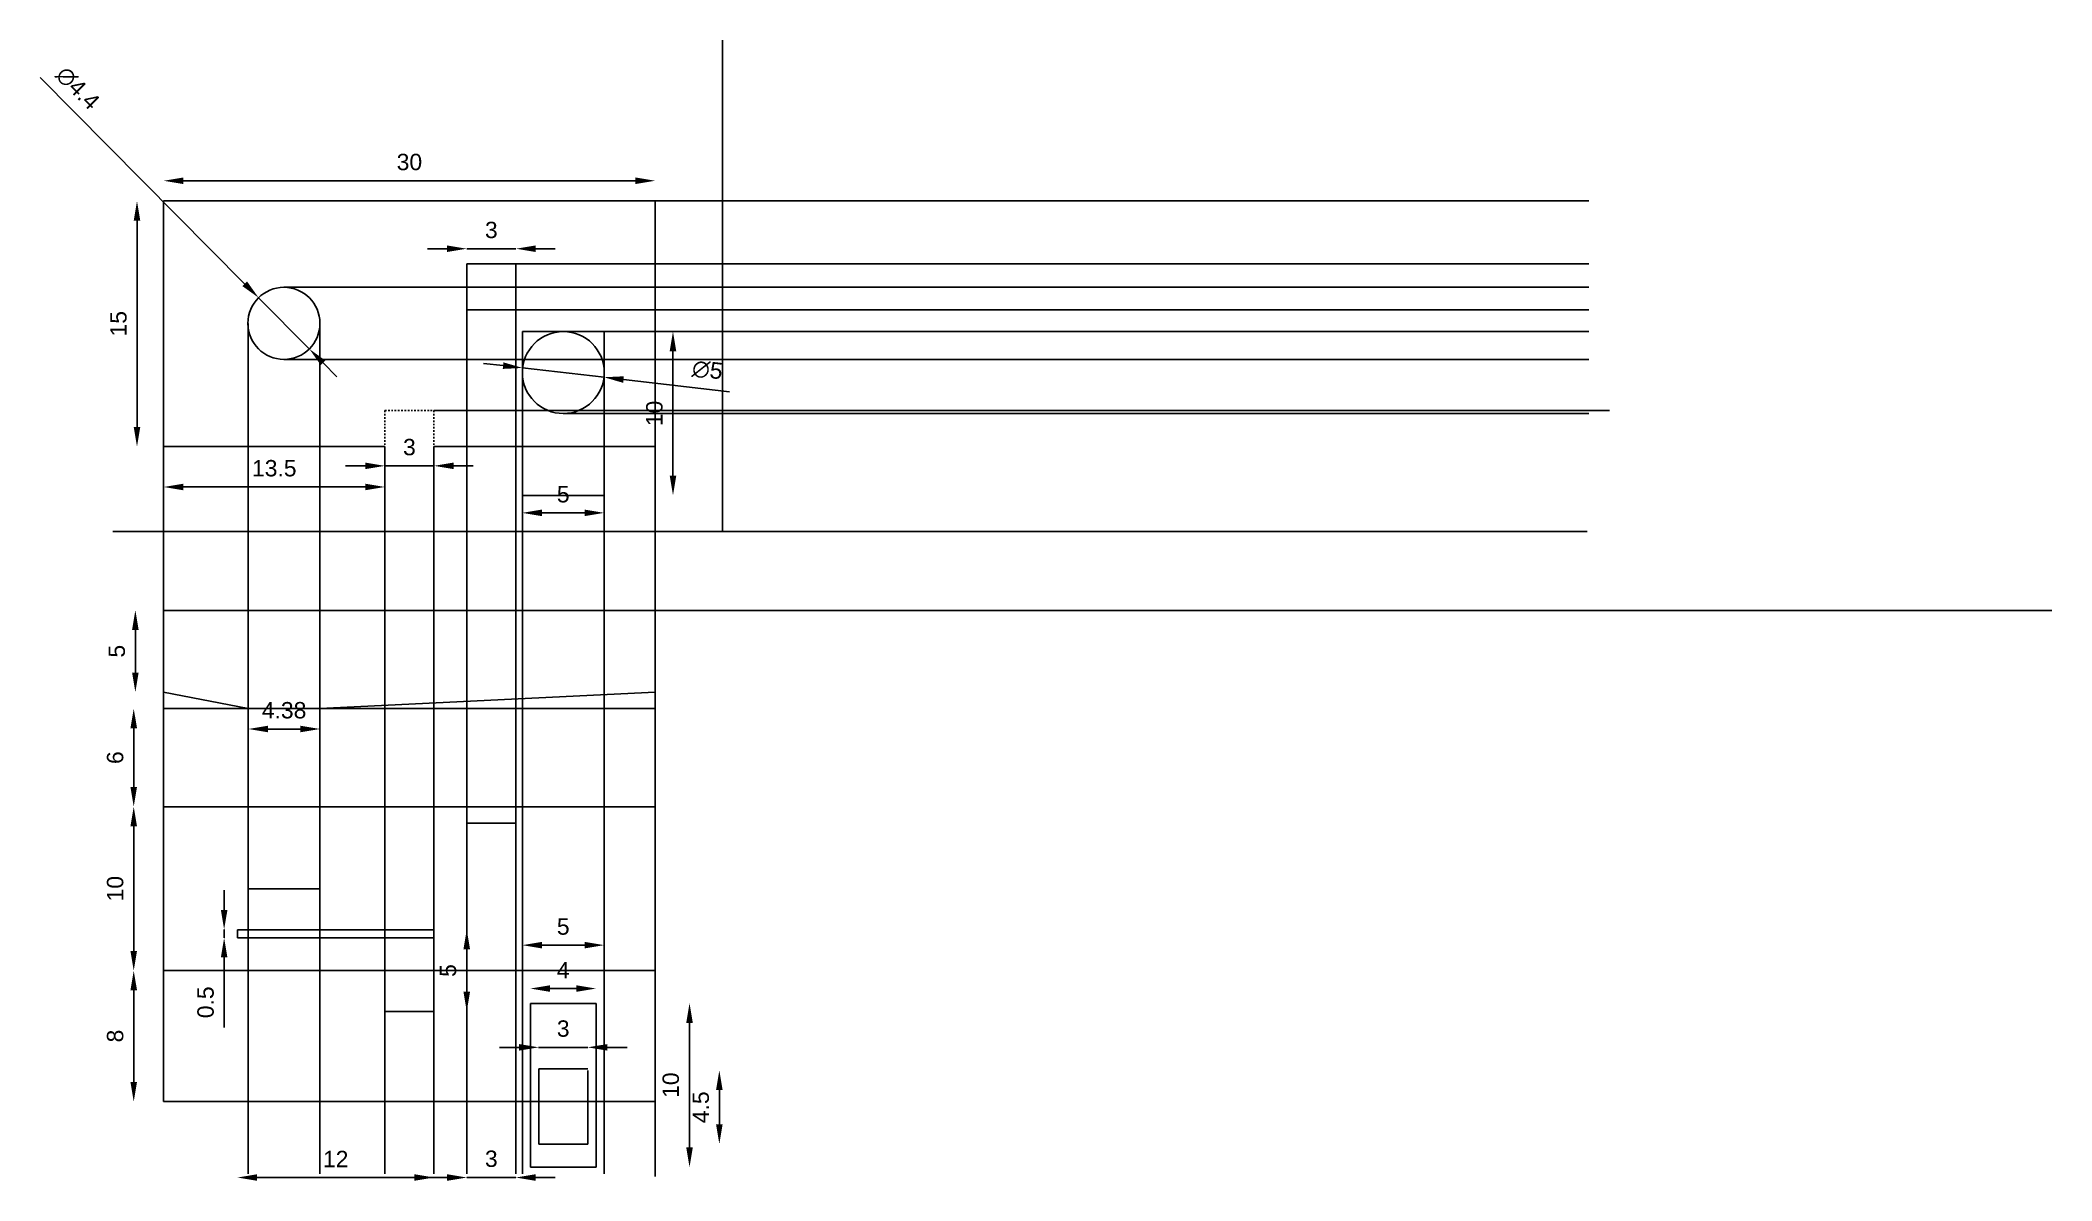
# Model space of a CAD drawing. Header units: centimetres. Extents: x 1987 to 2110, y 2198 to 2267.
import ezdxf

# ---------------------------------------------------------------- set-up
doc = ezdxf.new("R2010")
doc.units = ezdxf.units.CM
doc.linetypes.add('HIDDEN', pattern=[9.525, 6.35, -3.175])
doc.layers.get('Defpoints').update_dxf_attribs({"color": 3})
for name, color, linetype in [('axis', 3, 'Continuous'), ('continous', 7, 'Continuous'), ('hidden', 2, 'HIDDEN'), ('projection', 4, 'Continuous')]:
    doc.layers.add(name, color=color, linetype=linetype)
doc.styles.get("Standard").update_dxf_attribs({"font": 'arial.ttf'})
doc.dimstyles.new('ISO-25', dxfattribs={"dimtxt": 1, "dimasz": 1.2, "dimexe": 1.25, "dimexo": 0.625, "dimtad": 1, "dimdsep": 46, "dimtxsty": 'Standard', "dimcen": 2.5, "dimse1": 1, "dimse2": 1, "dimclrd": 3, "dimclre": 3, "dimadec": 0, "dimazin": 0, "dimtfac": 1, "dimtmove": 0, "dimatfit": 3, "dimfxl": 1, "dimarcsym": 0})

# ---------------------------------------------------------------- blocks, each defined once
blk = doc.blocks.new('*D1')
at = {"layer": 'Defpoints', "color": 3, "lineweight": -2, "transparency": 16777216}
blk.add_line((1992.78, 2256.39), (1992.78, 2243.79), dxfattribs=at)
at = {"layer": 'Defpoints', "color": 0, "transparency": 16777216}
for p in [(1994.41, 2257.59), (1992.78, 2242.59), (1994.41, 2242.59)]:
    blk.add_point(p, dxfattribs=at)
at = {"layer": 'Defpoints', "color": 3, "transparency": 16777216}
for points in [[(1992.58, 2256.39), (1992.98, 2256.39), (1992.78, 2257.59)], [(1992.58, 2243.79), (1992.98, 2243.79), (1992.78, 2242.59)]]:
    blk.add_solid(points, dxfattribs=at)
at = {"layer": 'Defpoints', "color": 0, "transparency": 16777216, "insert": (1991.65, 2250.09), "char_height": 1, "attachment_point": 5, "rotation": 90}
blk.add_mtext('15', dxfattribs=at)
blk = doc.blocks.new('*D2')
at = {"layer": 'Defpoints', "color": 3, "lineweight": -2, "transparency": 16777216}
blk.add_line((1995.61, 2258.82), (2023.21, 2258.82), dxfattribs=at)
at = {"layer": 'Defpoints', "color": 0, "transparency": 16777216}
for p in [(2024.41, 2258.82), (1994.41, 2257.59), (2024.41, 2257.59)]:
    blk.add_point(p, dxfattribs=at)
at = {"layer": 'Defpoints', "color": 3, "transparency": 16777216}
for points in [[(1995.61, 2259.02), (1995.61, 2258.62), (1994.41, 2258.82)], [(2023.21, 2259.02), (2023.21, 2258.62), (2024.41, 2258.82)]]:
    blk.add_solid(points, dxfattribs=at)
at = {"layer": 'Defpoints', "color": 0, "transparency": 16777216, "insert": (2009.41, 2259.96), "char_height": 1, "attachment_point": 5}
blk.add_mtext('30', dxfattribs=at)
blk = doc.blocks.new('*D3')
at = {"layer": 'Defpoints', "color": 3, "lineweight": -2, "transparency": 16777216}
for p, q in [((1986.87, 2265.12), (1999.35, 2252.53)), ((2003.3, 2248.55), (2000.2, 2251.68)), ((2004.14, 2247.7), (2004.98, 2246.85))]:
    blk.add_line(p, q, dxfattribs=at)
at = {"layer": 'Defpoints', "color": 0, "transparency": 16777216}
for p in [(2000.2, 2251.68), (2003.3, 2248.55)]:
    blk.add_point(p, dxfattribs=at)
at = {"layer": 'Defpoints', "color": 3, "transparency": 16777216}
for points in [[(1999.5, 2252.67), (1999.21, 2252.39), (2000.2, 2251.68)], [(2004.28, 2247.84), (2004, 2247.56), (2003.3, 2248.55)]]:
    blk.add_solid(points, dxfattribs=at)
at = {"layer": 'Defpoints', "color": 0, "transparency": 16777216, "insert": (1989.16, 2264.47), "char_height": 1, "attachment_point": 5, "rotation": 314.7423}
blk.add_mtext('∅4.4', dxfattribs=at)
blk = doc.blocks.new('*D4')
at = {"layer": 'Defpoints', "color": 3, "lineweight": -2, "transparency": 16777216}
for p, q in [((2011.71, 2254.67), (2010.51, 2254.67)), ((2012.91, 2254.67), (2015.91, 2254.67)), ((2017.11, 2254.67), (2018.31, 2254.67))]:
    blk.add_line(p, q, dxfattribs=at)
at = {"layer": 'Defpoints', "color": 0, "transparency": 16777216}
for p in [(2015.91, 2254.67), (2012.91, 2253.75), (2015.91, 2253.75)]:
    blk.add_point(p, dxfattribs=at)
at = {"layer": 'Defpoints', "color": 3, "transparency": 16777216}
for points in [[(2011.71, 2254.87), (2011.71, 2254.47), (2012.91, 2254.67)], [(2017.11, 2254.87), (2017.11, 2254.47), (2015.91, 2254.67)]]:
    blk.add_solid(points, dxfattribs=at)
at = {"layer": 'Defpoints', "color": 0, "transparency": 16777216, "insert": (2014.41, 2255.81), "char_height": 1, "attachment_point": 5}
blk.add_mtext('3', dxfattribs=at)
blk = doc.blocks.new('*D5')
at = {"layer": 'Defpoints', "color": 3, "lineweight": -2, "transparency": 16777216}
for p, q in [((2006.71, 2241.41), (2005.51, 2241.41)), ((2007.91, 2241.41), (2010.91, 2241.41)), ((2012.11, 2241.41), (2013.31, 2241.41))]:
    blk.add_line(p, q, dxfattribs=at)
at = {"layer": 'Defpoints', "color": 0, "transparency": 16777216}
for p in [(2007.91, 2242.59), (2010.91, 2242.59), (2010.91, 2241.41)]:
    blk.add_point(p, dxfattribs=at)
at = {"layer": 'Defpoints', "color": 3, "transparency": 16777216}
for points in [[(2006.71, 2241.61), (2006.71, 2241.21), (2007.91, 2241.41)], [(2012.11, 2241.61), (2012.11, 2241.21), (2010.91, 2241.41)]]:
    blk.add_solid(points, dxfattribs=at)
at = {"layer": 'Defpoints', "color": 0, "transparency": 16777216, "insert": (2009.41, 2242.55), "char_height": 1, "attachment_point": 5}
blk.add_mtext('3', dxfattribs=at)
blk = doc.blocks.new('*D6')
at = {"layer": 'Defpoints', "color": 3, "lineweight": -2, "transparency": 16777216}
blk.add_line((2017.5, 2238.54), (2020.1, 2238.54), dxfattribs=at)
at = {"layer": 'Defpoints', "color": 0, "transparency": 16777216}
for p in [(2016.3, 2239.61), (2021.3, 2239.61), (2021.3, 2238.54)]:
    blk.add_point(p, dxfattribs=at)
at = {"layer": 'Defpoints', "color": 3, "transparency": 16777216}
for points in [[(2017.5, 2238.74), (2017.5, 2238.34), (2016.3, 2238.54)], [(2020.1, 2238.74), (2020.1, 2238.34), (2021.3, 2238.54)]]:
    blk.add_solid(points, dxfattribs=at)
at = {"layer": 'Defpoints', "color": 0, "transparency": 16777216, "insert": (2018.8, 2239.67), "char_height": 1, "attachment_point": 5}
blk.add_mtext('5', dxfattribs=at)
blk = doc.blocks.new('*D7')
at = {"layer": 'Defpoints', "color": 3, "lineweight": -2, "transparency": 16777216}
for p, q in [((2015.13, 2247.53), (2013.94, 2247.67)), ((2016.32, 2247.39), (2021.29, 2246.82)), ((2028.96, 2245.93), (2022.48, 2246.68))]:
    blk.add_line(p, q, dxfattribs=at)
at = {"layer": 'Defpoints', "color": 0, "transparency": 16777216}
for p in [(2016.32, 2247.39), (2021.29, 2246.82)]:
    blk.add_point(p, dxfattribs=at)
at = {"layer": 'Defpoints', "color": 3, "transparency": 16777216}
for points in [[(2015.15, 2247.73), (2015.11, 2247.33), (2016.32, 2247.39)], [(2022.5, 2246.88), (2022.46, 2246.48), (2021.29, 2246.82)]]:
    blk.add_solid(points, dxfattribs=at)
at = {"layer": 'Defpoints', "color": 0, "transparency": 16777216, "insert": (2027.6, 2247.26), "char_height": 1, "attachment_point": 5, "rotation": 353.3951}
blk.add_mtext('∅5', dxfattribs=at)
blk = doc.blocks.new('*D8')
at = {"layer": 'Defpoints', "color": 3, "lineweight": -2, "transparency": 16777216}
blk.add_line((2025.5, 2248.41), (2025.5, 2240.81), dxfattribs=at)
at = {"layer": 'Defpoints', "color": 0, "transparency": 16777216}
for p in [(2021.3, 2249.61), (2021.3, 2239.61), (2025.5, 2239.61)]:
    blk.add_point(p, dxfattribs=at)
at = {"layer": 'Defpoints', "color": 3, "transparency": 16777216}
for points in [[(2025.3, 2248.41), (2025.7, 2248.41), (2025.5, 2249.61)], [(2025.3, 2240.81), (2025.7, 2240.81), (2025.5, 2239.61)]]:
    blk.add_solid(points, dxfattribs=at)
at = {"layer": 'Defpoints', "color": 0, "transparency": 16777216, "insert": (2024.37, 2244.61), "char_height": 1, "attachment_point": 5, "rotation": 90}
blk.add_mtext('10', dxfattribs=at)
blk = doc.blocks.new('*D9')
at = {"layer": 'Defpoints', "color": 3, "lineweight": -2, "transparency": 16777216}
blk.add_line((1995.61, 2240.12), (2006.71, 2240.12), dxfattribs=at)
at = {"layer": 'Defpoints', "color": 0, "transparency": 16777216}
for p in [(1994.41, 2242.59), (2007.91, 2242.59), (2007.91, 2240.12)]:
    blk.add_point(p, dxfattribs=at)
at = {"layer": 'Defpoints', "color": 3, "transparency": 16777216}
for points in [[(1995.61, 2240.32), (1995.61, 2239.92), (1994.41, 2240.12)], [(2006.71, 2240.32), (2006.71, 2239.92), (2007.91, 2240.12)]]:
    blk.add_solid(points, dxfattribs=at)
at = {"layer": 'Defpoints', "color": 0, "transparency": 16777216, "insert": (2001.16, 2241.26), "char_height": 1, "attachment_point": 5}
blk.add_mtext('13.5', dxfattribs=at)
blk = doc.blocks.new('*D10')
at = {"layer": 'Defpoints', "color": 3, "lineweight": -2, "transparency": 16777216}
blk.add_line((1992.68, 2231.39), (1992.68, 2228.79), dxfattribs=at)
at = {"layer": 'Defpoints', "color": 0, "transparency": 16777216}
for p in [(1994.41, 2232.59), (1992.68, 2227.59), (1994.41, 2227.59)]:
    blk.add_point(p, dxfattribs=at)
at = {"layer": 'Defpoints', "color": 3, "transparency": 16777216}
for points in [[(1992.48, 2231.39), (1992.88, 2231.39), (1992.68, 2232.59)], [(1992.48, 2228.79), (1992.88, 2228.79), (1992.68, 2227.59)]]:
    blk.add_solid(points, dxfattribs=at)
at = {"layer": 'Defpoints', "color": 0, "transparency": 16777216, "insert": (1991.55, 2230.09), "char_height": 1, "attachment_point": 5, "rotation": 90}
blk.add_mtext('5', dxfattribs=at)
blk = doc.blocks.new('*D11')
at = {"layer": 'Defpoints', "color": 3, "lineweight": -2, "transparency": 16777216}
blk.add_line((1992.58, 2225.39), (1992.58, 2221.79), dxfattribs=at)
at = {"layer": 'Defpoints', "color": 0, "transparency": 16777216}
for p in [(1994.41, 2226.59), (1992.58, 2220.59), (1994.41, 2220.59)]:
    blk.add_point(p, dxfattribs=at)
at = {"layer": 'Defpoints', "color": 3, "transparency": 16777216}
for points in [[(1992.38, 2225.39), (1992.78, 2225.39), (1992.58, 2226.59)], [(1992.38, 2221.79), (1992.78, 2221.79), (1992.58, 2220.59)]]:
    blk.add_solid(points, dxfattribs=at)
at = {"layer": 'Defpoints', "color": 0, "transparency": 16777216, "insert": (1991.45, 2223.59), "char_height": 1, "attachment_point": 5, "rotation": 90}
blk.add_mtext('6', dxfattribs=at)
blk = doc.blocks.new('*D12')
at = {"layer": 'Defpoints', "color": 3, "lineweight": -2, "transparency": 16777216}
blk.add_line((1992.58, 2219.39), (1992.58, 2211.79), dxfattribs=at)
at = {"layer": 'Defpoints', "color": 0, "transparency": 16777216}
for p in [(1994.41, 2220.59), (1992.58, 2210.59), (1994.41, 2210.59)]:
    blk.add_point(p, dxfattribs=at)
at = {"layer": 'Defpoints', "color": 3, "transparency": 16777216}
for points in [[(1992.38, 2219.39), (1992.78, 2219.39), (1992.58, 2220.59)], [(1992.38, 2211.79), (1992.78, 2211.79), (1992.58, 2210.59)]]:
    blk.add_solid(points, dxfattribs=at)
at = {"layer": 'Defpoints', "color": 0, "transparency": 16777216, "insert": (1991.45, 2215.59), "char_height": 1, "attachment_point": 5, "rotation": 90}
blk.add_mtext('10', dxfattribs=at)
blk = doc.blocks.new('*D13')
at = {"layer": 'Defpoints', "color": 3, "lineweight": -2, "transparency": 16777216}
blk.add_line((1992.58, 2209.39), (1992.58, 2203.79), dxfattribs=at)
at = {"layer": 'Defpoints', "color": 0, "transparency": 16777216}
for p in [(1994.41, 2210.59), (1992.58, 2202.59), (1994.41, 2202.59)]:
    blk.add_point(p, dxfattribs=at)
at = {"layer": 'Defpoints', "color": 3, "transparency": 16777216}
for points in [[(1992.38, 2209.39), (1992.78, 2209.39), (1992.58, 2210.59)], [(1992.38, 2203.79), (1992.78, 2203.79), (1992.58, 2202.59)]]:
    blk.add_solid(points, dxfattribs=at)
at = {"layer": 'Defpoints', "color": 0, "transparency": 16777216, "insert": (1991.45, 2206.59), "char_height": 1, "attachment_point": 5, "rotation": 90}
blk.add_mtext('8', dxfattribs=at)
blk = doc.blocks.new('*D14')
at = {"layer": 'Defpoints', "color": 3, "lineweight": -2, "transparency": 16777216}
blk.add_line((2000.77, 2225.34), (2002.75, 2225.34), dxfattribs=at)
at = {"layer": 'Defpoints', "color": 0, "transparency": 16777216}
for p in [(1999.57, 2226.59), (2003.95, 2226.59), (2003.95, 2225.34)]:
    blk.add_point(p, dxfattribs=at)
at = {"layer": 'Defpoints', "color": 3, "transparency": 16777216}
for points in [[(2000.77, 2225.54), (2000.77, 2225.14), (1999.57, 2225.34)], [(2002.75, 2225.54), (2002.75, 2225.14), (2003.95, 2225.34)]]:
    blk.add_solid(points, dxfattribs=at)
at = {"layer": 'Defpoints', "color": 0, "transparency": 16777216, "insert": (2001.76, 2226.48), "char_height": 1, "attachment_point": 5}
blk.add_mtext('4.38', dxfattribs=at)
blk = doc.blocks.new('*D15')
at = {"layer": 'Defpoints', "color": 3, "lineweight": -2, "transparency": 16777216}
for p, q in [((2011.71, 2197.95), (2010.51, 2197.95)), ((2012.91, 2197.95), (2015.91, 2197.95)), ((2017.11, 2197.95), (2018.31, 2197.95))]:
    blk.add_line(p, q, dxfattribs=at)
at = {"layer": 'Defpoints', "color": 0, "transparency": 16777216}
for p in [(2012.91, 2219.59), (2015.91, 2219.59), (2015.91, 2197.95)]:
    blk.add_point(p, dxfattribs=at)
at = {"layer": 'Defpoints', "color": 3, "transparency": 16777216}
for points in [[(2011.71, 2198.15), (2011.71, 2197.75), (2012.91, 2197.95)], [(2017.11, 2198.15), (2017.11, 2197.75), (2015.91, 2197.95)]]:
    blk.add_solid(points, dxfattribs=at)
at = {"layer": 'Defpoints', "color": 0, "transparency": 16777216, "insert": (2014.41, 2199.09), "char_height": 1, "attachment_point": 5}
blk.add_mtext('3', dxfattribs=at)
blk = doc.blocks.new('*D16')
at = {"layer": 'Defpoints', "color": 3, "lineweight": -2, "transparency": 16777216}
blk.add_line((2000.11, 2197.95), (2009.71, 2197.95), dxfattribs=at)
at = {"layer": 'Defpoints', "color": 0, "transparency": 16777216}
for p in [(1998.91, 2212.59), (2010.91, 2212.59), (2010.91, 2197.95)]:
    blk.add_point(p, dxfattribs=at)
at = {"layer": 'Defpoints', "color": 3, "transparency": 16777216}
for points in [[(2000.11, 2198.15), (2000.11, 2197.75), (1998.91, 2197.95)], [(2009.71, 2198.15), (2009.71, 2197.75), (2010.91, 2197.95)]]:
    blk.add_solid(points, dxfattribs=at)
at = {"layer": 'Defpoints', "color": 0, "transparency": 16777216, "insert": (2004.91, 2199.08), "char_height": 1, "attachment_point": 5}
blk.add_mtext('12', dxfattribs=at)
blk = doc.blocks.new('*D17')
at = {"layer": 'Defpoints', "color": 3, "lineweight": -2, "transparency": 16777216}
blk.add_line((2012.91, 2211.89), (2012.91, 2209.29), dxfattribs=at)
at = {"layer": 'Defpoints', "color": 0, "transparency": 16777216}
for p in [(2010.91, 2213.09), (2010.91, 2208.09), (2012.91, 2208.09)]:
    blk.add_point(p, dxfattribs=at)
at = {"layer": 'Defpoints', "color": 3, "transparency": 16777216}
for points in [[(2012.71, 2211.89), (2013.11, 2211.89), (2012.91, 2213.09)], [(2012.71, 2209.29), (2013.11, 2209.29), (2012.91, 2208.09)]]:
    blk.add_solid(points, dxfattribs=at)
at = {"layer": 'Defpoints', "color": 0, "transparency": 16777216, "insert": (2011.77, 2210.59), "char_height": 1, "attachment_point": 5, "rotation": 90}
blk.add_mtext('5', dxfattribs=at)
blk = doc.blocks.new('*D18')
at = {"layer": 'Defpoints', "color": 3, "lineweight": -2, "transparency": 16777216}
blk.add_line((2026.51, 2207.39), (2026.51, 2199.79), dxfattribs=at)
at = {"layer": 'Defpoints', "color": 0, "transparency": 16777216}
for p in [(2020.8, 2208.59), (2020.8, 2198.59), (2026.51, 2198.59)]:
    blk.add_point(p, dxfattribs=at)
at = {"layer": 'Defpoints', "color": 3, "transparency": 16777216}
for points in [[(2026.31, 2207.39), (2026.71, 2207.39), (2026.51, 2208.59)], [(2026.31, 2199.79), (2026.71, 2199.79), (2026.51, 2198.59)]]:
    blk.add_solid(points, dxfattribs=at)
at = {"layer": 'Defpoints', "color": 0, "transparency": 16777216, "insert": (2025.37, 2203.59), "char_height": 1, "attachment_point": 5, "rotation": 90}
blk.add_mtext('10', dxfattribs=at)
blk = doc.blocks.new('*D19')
at = {"layer": 'Defpoints', "color": 3, "lineweight": -2, "transparency": 16777216}
blk.add_line((2028.33, 2203.29), (2028.33, 2201.19), dxfattribs=at)
at = {"layer": 'Defpoints', "color": 0, "transparency": 16777216}
for p in [(2020.3, 2204.49), (2020.3, 2199.99), (2028.33, 2199.99)]:
    blk.add_point(p, dxfattribs=at)
at = {"layer": 'Defpoints', "color": 3, "transparency": 16777216}
for points in [[(2028.13, 2203.29), (2028.53, 2203.29), (2028.33, 2204.49)], [(2028.13, 2201.19), (2028.53, 2201.19), (2028.33, 2199.99)]]:
    blk.add_solid(points, dxfattribs=at)
at = {"layer": 'Defpoints', "color": 0, "transparency": 16777216, "insert": (2027.2, 2202.24), "char_height": 1, "attachment_point": 5, "rotation": 90}
blk.add_mtext('4.5', dxfattribs=at)
blk = doc.blocks.new('*D20')
at = {"layer": 'Defpoints', "color": 3, "lineweight": -2, "transparency": 16777216}
blk.add_line((2018, 2209.49), (2019.6, 2209.49), dxfattribs=at)
at = {"layer": 'Defpoints', "color": 0, "transparency": 16777216}
for p in [(2020.8, 2209.49), (2016.8, 2208.59), (2020.8, 2208.59)]:
    blk.add_point(p, dxfattribs=at)
at = {"layer": 'Defpoints', "color": 3, "transparency": 16777216}
for points in [[(2018, 2209.69), (2018, 2209.29), (2016.8, 2209.49)], [(2019.6, 2209.69), (2019.6, 2209.29), (2020.8, 2209.49)]]:
    blk.add_solid(points, dxfattribs=at)
at = {"layer": 'Defpoints', "color": 0, "transparency": 16777216, "insert": (2018.8, 2210.62), "char_height": 1, "attachment_point": 5}
blk.add_mtext('4', dxfattribs=at)
blk = doc.blocks.new('*D21')
at = {"layer": 'Defpoints', "color": 3, "lineweight": -2, "transparency": 16777216}
for p, q in [((2016.1, 2205.9), (2014.9, 2205.9)), ((2017.3, 2205.9), (2020.3, 2205.9)), ((2021.5, 2205.9), (2022.7, 2205.9))]:
    blk.add_line(p, q, dxfattribs=at)
at = {"layer": 'Defpoints', "color": 0, "transparency": 16777216}
for p in [(2020.3, 2205.9), (2017.3, 2204.59), (2020.3, 2204.59)]:
    blk.add_point(p, dxfattribs=at)
at = {"layer": 'Defpoints', "color": 3, "transparency": 16777216}
for points in [[(2016.1, 2206.1), (2016.1, 2205.7), (2017.3, 2205.9)], [(2021.5, 2206.1), (2021.5, 2205.7), (2020.3, 2205.9)]]:
    blk.add_solid(points, dxfattribs=at)
at = {"layer": 'Defpoints', "color": 0, "transparency": 16777216, "insert": (2018.8, 2207.04), "char_height": 1, "attachment_point": 5}
blk.add_mtext('3', dxfattribs=at)
blk = doc.blocks.new('*D22')
at = {"layer": 'Defpoints', "color": 3, "lineweight": -2, "transparency": 16777216}
blk.add_line((2017.5, 2212.14), (2020.1, 2212.14), dxfattribs=at)
at = {"layer": 'Defpoints', "color": 0, "transparency": 16777216}
for p in [(2021.3, 2212.14), (2016.3, 2210.59), (2021.3, 2210.59)]:
    blk.add_point(p, dxfattribs=at)
at = {"layer": 'Defpoints', "color": 3, "transparency": 16777216}
for points in [[(2017.5, 2212.34), (2017.5, 2211.94), (2016.3, 2212.14)], [(2020.1, 2212.34), (2020.1, 2211.94), (2021.3, 2212.14)]]:
    blk.add_solid(points, dxfattribs=at)
at = {"layer": 'Defpoints', "color": 0, "transparency": 16777216, "insert": (2018.8, 2213.27), "char_height": 1, "attachment_point": 5}
blk.add_mtext('5', dxfattribs=at)
blk = doc.blocks.new('*D23')
at = {"layer": 'Defpoints', "color": 3, "lineweight": -2, "transparency": 16777216}
for p, q in [((1998.1, 2214.29), (1998.1, 2215.49)), ((1998.1, 2213.09), (1998.1, 2212.59)), ((1998.1, 2211.39), (1998.1, 2207.11))]:
    blk.add_line(p, q, dxfattribs=at)
at = {"layer": 'Defpoints', "color": 0, "transparency": 16777216}
for p in [(1998.91, 2213.09), (1998.1, 2212.59), (1998.91, 2212.59)]:
    blk.add_point(p, dxfattribs=at)
at = {"layer": 'Defpoints', "color": 3, "transparency": 16777216}
for points in [[(1997.9, 2214.29), (1998.3, 2214.29), (1998.1, 2213.09)], [(1997.9, 2211.39), (1998.3, 2211.39), (1998.1, 2212.59)]]:
    blk.add_solid(points, dxfattribs=at)
at = {"layer": 'Defpoints', "color": 0, "transparency": 16777216, "insert": (1996.97, 2208.65), "char_height": 1, "attachment_point": 5, "rotation": 90}
blk.add_mtext('0.5', dxfattribs=at)

msp = doc.modelspace()

# ---------------------------------------------------------------- linework, layer by layer
for p, q in [((1994.407, 2257.585), (2024.407, 2257.585)), ((1994.407, 2242.585), (1994.407, 2257.585)), ((2024.407, 2257.585), (2024.407, 2242.585))]:
    msp.add_line(p, q)
at = {"layer": 'axis'}
for p, q in [((2028.517, 2237.403), (2028.517, 2267.403)), ((2021.304, 2237.403), (1991.304, 2237.403)), ((2021.304, 2237.403), (2081.304, 2237.403))]:
    msp.add_line(p, q, dxfattribs=at)
at = {"layer": 'continous'}
for p, q in [((2015.907, 2253.746), (2012.907, 2253.746)), ((2012.907, 2253.746), (2012.907, 2250.946)), ((2015.907, 2252.346), (2015.907, 2253.746)), ((2015.907, 2250.946), (2015.907, 2252.346)), ((2012.907, 2250.946), (2015.907, 2250.946)), ((2016.304, 2239.606), (2016.304, 2249.606)), ((2016.304, 2249.606), (2018.804, 2249.606)), ((2018.804, 2249.606), (2021.304, 2249.606)), ((2021.304, 2249.606), (2021.304, 2239.606)), ((1994.407, 2242.585), (2007.907, 2242.585)), ((2010.907, 2242.585), (2024.407, 2242.585)), ((2021.304, 2239.606), (2016.304, 2239.606)), ((1994.407, 2232.585), (2024.407, 2232.585)), ((1994.407, 2232.585), (1994.407, 2227.585)), ((1994.407, 2227.585), (1994.407, 2232.585)), ((2024.407, 2232.585), (2024.407, 2227.585)), ((1994.407, 2227.585), (1999.567, 2226.585)), ((1994.407, 2202.585), (1994.407, 2226.585)), ((2024.407, 2226.585), (1994.407, 2226.585)), ((1999.567, 2226.585), (1999.567, 2215.585)), ((2024.407, 2227.585), (2003.947, 2226.585)), ((2003.947, 2215.585), (2003.947, 2226.585)), ((2024.407, 2226.585), (2024.407, 2202.585)), ((1994.407, 2220.585), (2024.407, 2220.585)), ((2012.907, 2220.585), (2012.907, 2219.585)), ((2015.907, 2220.085), (2015.907, 2220.585)), ((2012.907, 2219.585), (2015.907, 2219.585)), ((2015.907, 2219.585), (2015.907, 2220.085)), ((1999.567, 2215.585), (2003.947, 2215.585)), ((1998.907, 2212.585), (1998.907, 2213.085)), ((1998.907, 2213.085), (2010.907, 2213.085)), ((2010.907, 2213.085), (2010.907, 2212.585)), ((2010.907, 2212.585), (1998.907, 2212.585)), ((2010.907, 2212.585), (2007.907, 2212.585)), ((2007.907, 2212.585), (2007.907, 2210.585)), ((2010.907, 2210.585), (2010.907, 2212.585)), ((2016.304, 2210.585), (1994.407, 2210.585)), ((2007.907, 2210.585), (2007.907, 2208.085)), ((2010.907, 2208.085), (2010.907, 2210.585)), ((2024.407, 2210.585), (2021.304, 2210.585)), ((2007.907, 2208.085), (2010.907, 2208.085)), ((2020.804, 2208.585), (2016.804, 2208.585)), ((2016.804, 2208.585), (2016.804, 2198.585)), ((2020.804, 2204.585), (2020.804, 2208.585)), ((2018.804, 2204.585), (2017.304, 2204.585)), ((2017.304, 2204.585), (2017.304, 2199.985)), ((2018.804, 2204.585), (2020.304, 2204.585)), ((2020.304, 2199.985), (2020.304, 2204.485)), ((2020.804, 2198.585), (2020.804, 2204.585)), ((2024.407, 2202.585), (1994.407, 2202.585)), ((2017.304, 2199.985), (2020.304, 2199.985)), ((2016.804, 2198.585), (2020.804, 2198.585))]:
    msp.add_line(p, q, dxfattribs=at)
for centre, radius in [((2001.747, 2250.113), 2.2), ((2018.804, 2247.106), 2.5)]:
    msp.add_circle(centre, radius, dxfattribs=at)
at = {"layer": 'hidden', "ltscale": 0.01}
for p, q in [((2007.907, 2244.785), (2007.907, 2242.585)), ((2007.907, 2244.785), (2010.907, 2244.785)), ((2010.907, 2244.785), (2010.907, 2242.585))]:
    msp.add_line(p, q, dxfattribs=at)
at = {"layer": 'hidden'}
msp.add_line((2016.304, 2210.585), (2021.304, 2210.585), dxfattribs=at)
at = {"layer": 'projection'}
for p, q in [((2024.407, 2257.585), (2081.421, 2257.585)), ((2015.907, 2253.746), (2081.421, 2253.746)), ((2001.747, 2252.313), (2081.421, 2252.313)), ((2012.907, 2250.946), (2012.907, 2198.181)), ((2015.907, 2250.946), (2015.907, 2198.181)), ((2015.907, 2250.946), (2081.421, 2250.946)), ((1999.567, 2250.113), (1999.567, 2198.181)), ((2003.947, 2250.113), (2003.947, 2198.181)), ((2021.304, 2249.606), (2081.421, 2249.606)), ((2001.747, 2247.913), (2081.421, 2247.913)), ((2010.907, 2244.785), (2082.672, 2244.785)), ((2018.804, 2244.606), (2081.421, 2244.606)), ((1994.407, 2242.585), (1994.407, 2208.181)), ((2007.907, 2242.585), (2007.907, 2198.181)), ((2010.907, 2242.585), (2010.907, 2198.181)), ((2024.407, 2242.585), (2024.407, 2198.004)), ((2016.304, 2239.606), (2016.304, 2198.181)), ((2021.304, 2239.606), (2021.304, 2198.181)), ((2024.407, 2232.585), (2109.672, 2232.585))]:
    msp.add_line(p, q, dxfattribs=at)

# ---------------------------------------------------------------- dimensions: what is measured, and where the dimension line sits
at = {"layer": 'Defpoints'}
for p1, p2, picture, middle in [((2003.295, 2248.551), (2000.198, 2251.676), '*D3', (1988.334, 2263.647)), ((2016.321, 2247.393), (2021.288, 2246.818), '*D7', (2027.467, 2246.102))]:
    dim = msp.add_diameter_dim_2p(p1=p1, p2=p2, dimstyle='ISO-25', dxfattribs=at)
    dim.commit()
    dim.dimension.update_dxf_attribs({"geometry": picture, "text_midpoint": middle, "dimtype": 163})
for base, p1, p2, picture, middle in [((2024.407, 2258.823), (1994.407, 2257.585), (2024.407, 2257.585), '*D2', (2009.407, 2259.959)), ((2015.907, 2254.674), (2012.907, 2253.746), (2015.907, 2253.746), '*D4', (2014.407, 2255.81)), ((2007.907, 2240.124), (1994.407, 2242.585), (2007.907, 2242.585), '*D9', (2001.157, 2241.26)), ((2010.907, 2241.414), (2007.907, 2242.585), (2010.907, 2242.585), '*D5', (2009.407, 2242.55)), ((2021.304, 2238.54), (2016.304, 2239.606), (2021.304, 2239.606), '*D6', (2018.804, 2239.673)), ((2003.947, 2225.343), (1999.567, 2226.585), (2003.947, 2226.585), '*D14', (2001.757, 2226.479)), ((2021.304, 2212.14), (2016.304, 2210.585), (2021.304, 2210.585), '*D22', (2018.804, 2213.274)), ((2010.907, 2197.951), (1998.907, 2212.585), (2010.907, 2212.585), '*D16', (2004.907, 2199.078))]:
    dim = msp.add_linear_dim(base=base, p1=p1, p2=p2, dimstyle='ISO-25', dxfattribs=at)
    dim.commit()
    dim.dimension.update_dxf_attribs({"geometry": picture, "text_midpoint": middle})
for base, p1, p2, picture, middle in [((1992.783, 2242.585), (1994.407, 2257.585), (1994.407, 2242.585), '*D1', (1991.647, 2250.085)), ((2025.504, 2239.606), (2021.304, 2249.606), (2021.304, 2239.606), '*D8', (2024.369, 2244.606)), ((1992.683, 2227.585), (1994.407, 2232.585), (1994.407, 2227.585), '*D10', (1991.549, 2230.085)), ((1992.583, 2220.585), (1994.407, 2226.585), (1994.407, 2220.585), '*D11', (1991.447, 2223.585)), ((1992.583, 2210.585), (1994.407, 2220.585), (1994.407, 2210.585), '*D12', (1991.447, 2215.585)), ((1998.104, 2212.585), (1998.907, 2213.085), (1998.907, 2212.585), '*D23', (1996.968, 2208.646)), ((1992.583, 2202.585), (1994.407, 2210.585), (1994.407, 2202.585), '*D13', (1991.447, 2206.585)), ((2026.508, 2198.585), (2020.804, 2208.585), (2020.804, 2198.585), '*D18', (2025.372, 2203.585)), ((2028.334, 2199.985), (2020.304, 2204.485), (2020.304, 2199.985), '*D19', (2027.2, 2202.235))]:
    dim = msp.add_linear_dim(base=base, p1=p1, p2=p2, angle=90, dimstyle='ISO-25', dxfattribs=at)
    dim.commit()
    dim.dimension.update_dxf_attribs({"geometry": picture, "text_midpoint": middle})
for base, p1, p2, picture, middle in [((2015.907, 2197.951), (2012.907, 2219.585), (2015.907, 2219.585), '*D15', (2014.407, 2197.951)), ((2020.804, 2209.492), (2016.804, 2208.585), (2020.804, 2208.585), '*D20', (2018.804, 2209.492)), ((2020.304, 2205.901), (2017.304, 2204.585), (2020.304, 2204.585), '*D21', (2018.804, 2205.901))]:
    dim = msp.add_linear_dim(base=base, p1=p1, p2=p2, dimstyle='ISO-25', dxfattribs=at)
    dim.commit()
    dim.dimension.update_dxf_attribs({"geometry": picture, "text_midpoint": middle, "dimtype": 160})
dim = msp.add_linear_dim(base=(2012.907, 2208.085), p1=(2010.907, 2213.085), p2=(2010.907, 2208.085), angle=90, dimstyle='ISO-25', dxfattribs=at)
dim.commit()
dim.dimension.update_dxf_attribs({"geometry": '*D17', "text_midpoint": (2012.907, 2210.585), "dimtype": 160})

doc.saveas('drawing.dxf')
